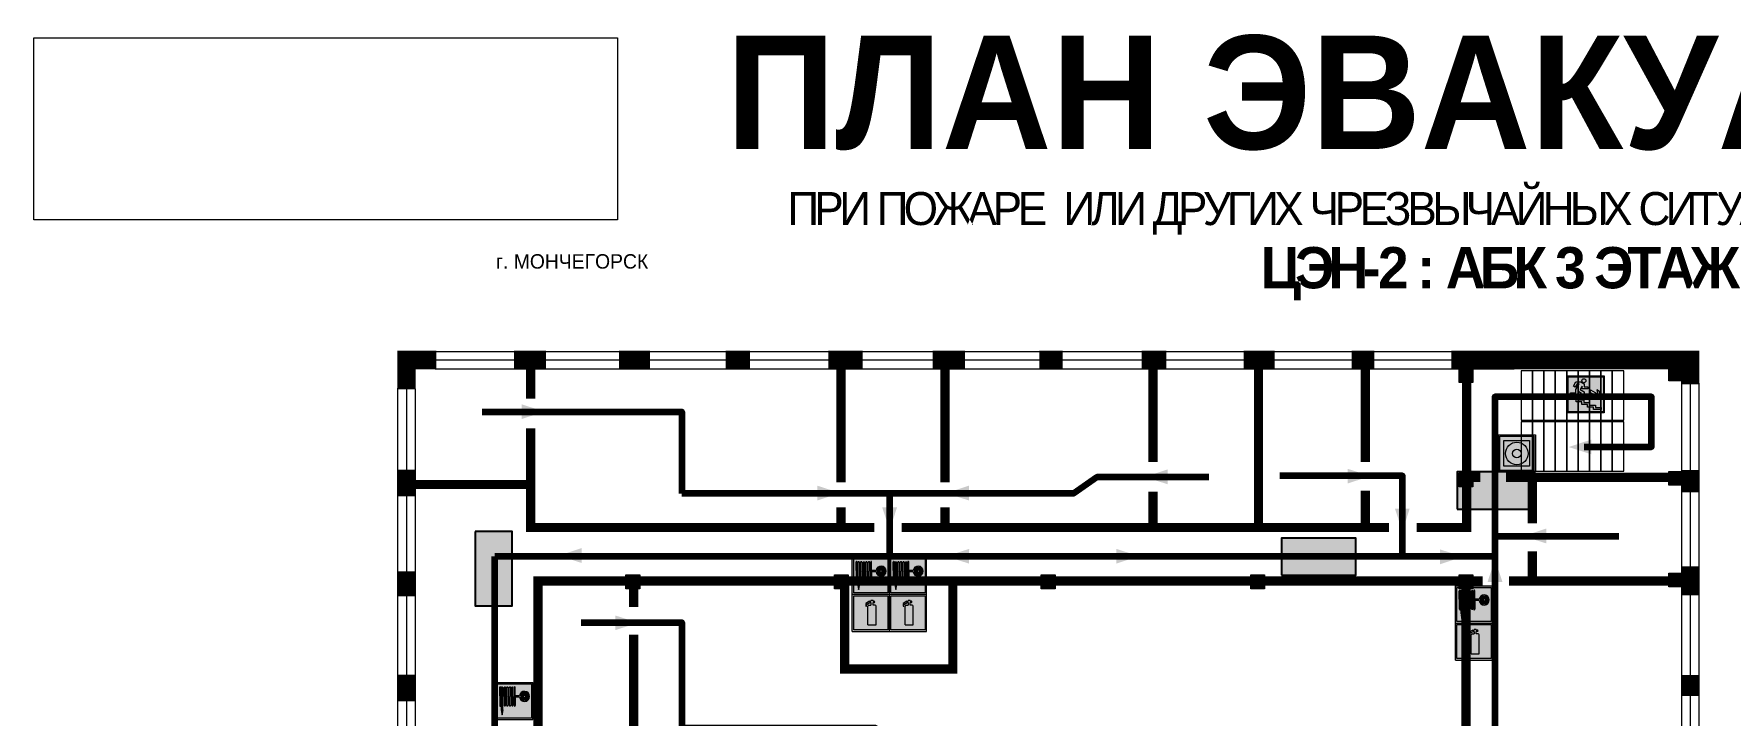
# Model space of a CAD drawing. Header units: millimetres. Extents: x 13810 to 67229, y 12374 to 21950.
# Drawn here: x 25446.3 to 25775, y 14793.2 to 14925.3 of the extents above; entities that cross this region are included whole.
import ezdxf

# ---------------------------------------------------------------- set-up
doc = ezdxf.new("R2010")
doc.units = ezdxf.units.MM
doc.layers.add('План_Штампы', color=7, linetype='Continuous')
doc.styles.add('обычный', font='arial.ttf')
picture_1 = doc.add_image_def('image1.jpg', size_in_pixel=(337, 105))

# ---------------------------------------------------------------- blocks, each defined once
blk = doc.blocks.new('A$C32E8229D')
at = {"true_color": 0xffffff}
blk.add_hatch(color=7, dxfattribs=at).paths.add_polyline_path([(0, 0), (0, -8), (16, -8), (16, 0)])
h = blk.add_hatch(color=126)
h.paths.add_polyline_path([(0.2, -0.2), (15.8, -0.2), (15.8, -7.8), (0.2, -7.8)])
h.paths.add_polyline_path([(13.49, -2.05), (12.08, -2.05), (11.37, -2.63, 0.162397), (11.29, -2.84), (11.29, -3.63), (10.35, -3.63), (10.35, -4.05), (11.68, -4.05), (11.68, -3.48), (12.26, -4.28), (11.29, -5.1), (11.29, -6.78), (11.85, -6.78), (11.85, -5.44), (12.8, -4.64), (12.8, -5.94), (14.46, -5.94), (14.46, -5.39), (13.45, -5.39), (13.45, -3.97), (12.46, -2.59), (13.15, -2.59), (13.69, -3.34), (14.18, -3)], flags=16)
h.paths.add_polyline_path([(10.74, -1.82, 1), (11.8, -1.82, 1)], flags=16)
h.paths.add_polyline_path([(9.39, -3.59), (5.99, -3.59), (6.56, -3.03), (5.91, -3.03), (5.1, -3.83), (5.91, -4.64), (6.56, -4.64), (5.99, -4.09), (9.39, -4.09)], flags=16)
h.paths.add_polyline_path([(4.29, -1.08), (1.72, -1.08), (1.72, -6.6), (4.29, -6.6)], flags=16)
at = {"color": 126}
blk.add_lwpolyline([(16, -8), (0, -8), (0, 0), (16, 0)], close=True, dxfattribs=at)
blk = doc.blocks.new('A$C7B4425F7')
at = {"true_color": 0xffffff}
blk.add_hatch(color=7, dxfattribs=at).paths.add_polyline_path([(0, 0), (-16, 0), (-16, -8), (0, -8)])
h = blk.add_hatch(color=126)
h.paths.add_polyline_path([(-0.2, -0.2), (-15.8, -0.2), (-15.8, -7.8), (-0.2, -7.8)])
h.paths.add_polyline_path([(-11.76, -2.03), (-11.76, -3.66), (-11.17, -3.66, -0.568275), (-11.17, -6.18), (-12.58, -6.18), (-12.58, -2.03)], flags=16)
h.paths.add_polyline_path([(-13.33, -4.12, -0.495768), (-13.59, -6.18), (-15.03, -6.18), (-15.03, -2.03), (-13.59, -2.03, -0.487973)], flags=16)
h.paths.add_polyline_path([(-10.25, -2.03), (-9.48, -2.03), (-9.48, -6.18), (-10.25, -6.18)], flags=16)
h.paths.add_polyline_path([(-13.84, -3.69), (-14.24, -3.69), (-14.24, -3.03), (-13.9, -3.03, -0.692621)], flags=0)
h.paths.add_polyline_path([(-9.15, -2.03), (-8.4, -2.03), (-8.04, -3.07), (-7.68, -2.03), (-6.93, -2.03), (-7.64, -4.1), (-6.93, -6.18), (-7.68, -6.18), (-8.04, -5.14), (-8.4, -6.18), (-9.15, -6.18), (-8.44, -4.1)], flags=16)
h.paths.add_polyline_path([(-11.76, -4.46), (-11.42, -4.46, -0.692621), (-11.36, -5.12), (-11.76, -5.12)], flags=0)
h.paths.add_polyline_path([(-13.9, -5.2), (-14.24, -5.2), (-14.24, -4.55), (-13.84, -4.55, -0.708038)], flags=0)
edge = h.paths.add_edge_path(flags=16)
edge.add_ellipse((-5.51, -4.08), major_axis=(0, 2.05), ratio=0.586184, start_angle=0, end_angle=360)
edge = h.paths.add_edge_path(flags=0)
edge.add_ellipse((-5.51, -4.08), major_axis=(0, 1.14), ratio=0.454828, start_angle=0, end_angle=360)
h.paths.add_polyline_path([(-4.13, -4.96, 0.377264), (-3.48, -4.52, 0.0555), (-3.16, -2.03), (-1.66, -2.03), (-1.66, -4.96), (-0.96, -4.96), (-0.96, -7.01), (-1.75, -7.01), (-1.75, -6.18), (-3.3, -6.18), (-3.3, -7.02), (-4.13, -7.02)], flags=16)
h.paths.add_polyline_path([(-2.73, -2.91), (-2.28, -2.91), (-2.28, -4.96), (-3.05, -4.96, 0.079136)], flags=0)
at = {"color": 126}
blk.add_lwpolyline([(-16, -8), (0, -8), (0, 0), (-16, 0)], close=True, dxfattribs=at)
blk = doc.blocks.new('A$C54414219')
at = {"true_color": 0xffffff}
h = blk.add_hatch(color=7, dxfattribs=at)
h.paths.add_polyline_path([(2.39, -9.45), (2.39, -18.3), (11.23, -18.3), (11.23, -9.45)], flags=0)
h.paths.add_polyline_path([(10.71, -13.87, -1), (2.92, -13.87, -1)], flags=0)
h.paths.add_polyline_path([(8.3, -13.87, -1), (5.33, -13.87, -1)], flags=0)
h.paths.add_polyline_path([(0.41, -7.47), (0.41, -20.27), (13.21, -20.27), (13.21, -7.47)])
h.paths.add_polyline_path([(0.92, -19.77), (12.71, -19.77), (12.71, -7.98), (0.92, -7.98)], flags=16)
h.paths.add_polyline_path([(11.23, -9.45), (11.23, -18.3), (2.39, -18.3), (2.39, -9.45)], flags=0)
at = {"lineweight": 5}
h = blk.add_hatch(color=242, dxfattribs=at)
h.paths.add_polyline_path([(12.71, -7.98), (0.92, -7.98), (0.92, -19.77), (12.71, -19.77)])
h.paths.add_polyline_path([(11.23, -18.3), (2.39, -18.3), (2.39, -9.45), (11.23, -9.45)], flags=16)
h.paths.add_polyline_path([(10.71, -13.87, -1), (2.92, -13.87, -1)], flags=0)
h.paths.add_polyline_path([(8.3, -13.87, -1), (5.33, -13.87, -1)], flags=0)
at = {"true_color": 0xffffff}
h = blk.add_hatch(color=7, dxfattribs=at)
h.paths.add_polyline_path([(2.39, -9.45), (2.39, -18.3), (11.23, -18.3), (11.23, -9.45)])
h.paths.add_polyline_path([(10.71, -13.87, -1), (2.92, -13.87, -1)], flags=16)
h.paths.add_polyline_path([(8.3, -13.87, -1), (5.33, -13.87, -1)], flags=0)
at = {"lineweight": 5}
h = blk.add_hatch(color=242, dxfattribs=at)
h.paths.add_polyline_path([(2.92, -13.87, 1), (10.71, -13.87, 1)])
h.paths.add_polyline_path([(8.3, -13.87, -1), (5.33, -13.87, -1)], flags=16)
at = {"color": 242, "lineweight": 5}
for p, q in [((0.41, -20.27), (0.41, -7.47)), ((0.41, -7.47), (13.21, -7.47)), ((0.41, -7.47), (13.21, -7.47)), ((13.21, -20.27), (13.21, -7.47)), ((0.41, -20.27), (13.21, -20.27))]:
    blk.add_line(p, q, dxfattribs=at)
for points in [[(0.92, -7.98), (12.71, -7.98), (12.71, -19.77), (0.92, -19.77)], [(2.39, -9.45), (11.23, -9.45), (11.23, -18.3), (2.39, -18.3)]]:
    blk.add_lwpolyline(points, close=True, dxfattribs=at)
for radius in [3.89, 1.49]:
    blk.add_circle((6.81, -13.87), radius, dxfattribs=at)
blk = doc.blocks.new('вниз')
at = {"lineweight": 0, "true_color": 0xffffff}
h = blk.add_hatch(color=7, dxfattribs=at)
h.dxf.hatch_style = 1
h.paths.add_polyline_path([(40994.51, -4472.22), (40986.51, -4472.22), (40986.51, -4480.22), (40994.51, -4480.22)])
h.paths.add_polyline_path([(40994.31, -4472.42), (40994.31, -4480.01), (40986.71, -4480.01), (40986.71, -4472.42)], flags=16)
h.paths.add_polyline_path([(40988.43, -4473.53), (40989.43, -4473.53), (40990.19, -4473.96), (40990.19, -4474.6), (40991, -4474.6), (40991, -4475.06), (40989.73, -4475.06), (40989.73, -4474.46), (40989.3, -4475.18), (40990.17, -4475.7), (40990.17, -4477.11), (40989.63, -4477.11), (40989.63, -4476.01), (40988.94, -4475.59), (40988.94, -4476.46), (40988.94, -4476.46), (40987.47, -4476.46), (40987.26, -4476.46), (40987.26, -4475.92), (40988.4, -4475.92), (40988.4, -4475.2), (40989.1, -4473.99), (40988.66, -4473.99), (40988.24, -4474.7), (40987.86, -4474.47), (40988.41, -4473.56)], flags=0)
h.paths.add_polyline_path([(40990.55, -4473.29, -1), (40989.69, -4473.29, -1)], flags=0)
h.paths.add_polyline_path([(40988.85, -4476.89), (40988.85, -4477.43), (40990.1, -4477.43), (40990.1, -4477.99), (40991.34, -4477.99), (40991.34, -4478.54), (40992.59, -4478.54), (40992.59, -4479.09), (40993.83, -4479.09), (40993.83, -4479.52), (40992.17, -4479.52), (40992.17, -4478.97), (40990.91, -4478.97), (40990.91, -4478.41), (40989.68, -4478.41), (40989.68, -4477.86), (40988.43, -4477.86), (40988.43, -4477.31), (40987.6, -4477.31), (40987.18, -4477.31), (40987.18, -4476.89)], flags=0)
h.paths.add_polyline_path([(40991.61, -4475.33), (40993.12, -4476.2), (40992.9, -4475.27), (40993.48, -4475.6), (40993.83, -4476.88), (40992.56, -4477.22), (40991.97, -4476.88), (40992.9, -4476.61), (40991.38, -4475.74), (40991.58, -4475.39)], flags=0)
h.paths.add_polyline_path([(40990.19, -4473.96), (40989.43, -4473.53), (40988.43, -4473.53), (40988.41, -4473.56), (40987.86, -4474.47), (40988.24, -4474.7), (40988.66, -4473.99), (40989.1, -4473.99), (40988.4, -4475.2), (40988.4, -4475.92), (40987.26, -4475.92), (40987.26, -4476.46), (40987.47, -4476.46), (40988.94, -4476.46), (40988.94, -4476.27), (40988.94, -4475.59), (40989.63, -4476.01), (40989.63, -4477.11), (40990.17, -4477.11), (40990.17, -4475.7), (40989.3, -4475.18), (40989.73, -4474.46), (40989.73, -4475.06), (40991, -4475.06), (40991, -4474.6), (40990.19, -4474.6)], flags=0)
h.paths.add_polyline_path([(40990.55, -4473.29, 1), (40989.69, -4473.29, 1)], flags=0)
h.paths.add_polyline_path([(40991.61, -4475.33), (40991.58, -4475.39), (40991.38, -4475.74), (40992.9, -4476.61), (40991.97, -4476.88), (40992.56, -4477.22), (40993.83, -4476.88), (40993.48, -4475.6), (40992.9, -4475.27), (40993.12, -4476.2)], flags=0)
h.paths.add_polyline_path([(40990.1, -4477.43), (40988.85, -4477.43), (40988.85, -4476.89), (40987.18, -4476.89), (40987.18, -4477.31), (40987.6, -4477.31), (40988.43, -4477.31), (40988.43, -4477.86), (40989.68, -4477.86), (40989.68, -4478.41), (40990.91, -4478.41), (40990.91, -4478.97), (40992.17, -4478.97), (40992.17, -4479.52), (40993.83, -4479.52), (40993.83, -4479.09), (40992.59, -4479.09), (40992.59, -4478.54), (40991.34, -4478.54), (40991.34, -4477.99), (40990.1, -4477.99)], flags=0)
at = {"lineweight": 0}
h = blk.add_hatch(color=126, dxfattribs=at)
h.dxf.hatch_style = 1
h.paths.add_polyline_path([(40994.31, -4472.42), (40986.71, -4472.42), (40986.71, -4480.01), (40994.31, -4480.01)])
h.paths.add_polyline_path([(40988.43, -4473.53), (40989.43, -4473.53), (40990.19, -4473.96), (40990.19, -4474.6), (40991, -4474.6), (40991, -4475.06), (40989.73, -4475.06), (40989.73, -4474.46), (40989.3, -4475.18), (40990.17, -4475.7), (40990.17, -4477.11), (40989.63, -4477.11), (40989.63, -4476.01), (40988.94, -4475.59), (40988.94, -4476.46), (40988.94, -4476.46), (40987.47, -4476.46), (40987.26, -4476.46), (40987.26, -4475.92), (40988.4, -4475.92), (40988.4, -4475.2), (40989.1, -4473.99), (40988.66, -4473.99), (40988.24, -4474.7), (40987.86, -4474.47), (40988.41, -4473.56)], flags=16)
h.paths.add_polyline_path([(40990.55, -4473.29, -1), (40989.69, -4473.29, -1)], flags=16)
h.paths.add_polyline_path([(40988.85, -4476.89), (40988.85, -4477.43), (40990.1, -4477.43), (40990.1, -4477.99), (40991.34, -4477.99), (40991.34, -4478.54), (40992.59, -4478.54), (40992.59, -4479.09), (40993.83, -4479.09), (40993.83, -4479.52), (40992.17, -4479.52), (40992.17, -4478.97), (40990.91, -4478.97), (40990.91, -4478.41), (40989.68, -4478.41), (40989.68, -4477.86), (40988.43, -4477.86), (40988.43, -4477.31), (40987.6, -4477.31), (40987.18, -4477.31), (40987.18, -4476.89)], flags=16)
h.paths.add_polyline_path([(40991.61, -4475.33), (40993.12, -4476.2), (40992.9, -4475.27), (40993.48, -4475.6), (40993.83, -4476.88), (40992.56, -4477.22), (40991.97, -4476.88), (40992.9, -4476.61), (40991.38, -4475.74), (40991.58, -4475.39)], flags=16)
at = {"lineweight": 0, "true_color": 0xffffff}
h = blk.add_hatch(color=7, dxfattribs=at)
h.dxf.hatch_style = 1
h.paths.add_polyline_path([(40989.73, -4474.46), (40989.73, -4475.06), (40991, -4475.06), (40991, -4474.6), (40990.19, -4474.6), (40990.19, -4473.96), (40989.43, -4473.53), (40988.43, -4473.53), (40988.41, -4473.56), (40987.86, -4474.47), (40988.24, -4474.7), (40988.66, -4473.99), (40989.1, -4473.99), (40988.4, -4475.2), (40988.4, -4475.92), (40987.26, -4475.92), (40987.26, -4476.46), (40987.47, -4476.46), (40988.94, -4476.46), (40988.94, -4475.59), (40989.63, -4476.01), (40989.63, -4477.11), (40990.17, -4477.11), (40990.17, -4475.7), (40989.3, -4475.18)])
h.paths.add_polyline_path([(40989.69, -4473.29, 1), (40990.55, -4473.29, 1)])
h.paths.add_polyline_path([(40991.61, -4475.33), (40991.58, -4475.39), (40991.38, -4475.74), (40992.9, -4476.61), (40991.97, -4476.88), (40992.56, -4477.22), (40993.83, -4476.88), (40993.48, -4475.6), (40992.9, -4475.27), (40993.12, -4476.2)])
h.paths.add_polyline_path([(40990.1, -4477.43), (40988.85, -4477.43), (40988.85, -4476.89), (40987.18, -4476.89), (40987.18, -4477.31), (40987.6, -4477.31), (40988.43, -4477.31), (40988.43, -4477.86), (40989.68, -4477.86), (40989.68, -4478.41), (40990.91, -4478.41), (40990.91, -4478.97), (40992.17, -4478.97), (40992.17, -4479.52), (40993.83, -4479.52), (40993.83, -4479.09), (40992.59, -4479.09), (40992.59, -4478.54), (40991.34, -4478.54), (40991.34, -4477.99), (40990.1, -4477.99)])
at = {"color": 126, "lineweight": 0}
for points in [[(40986.51, -4472.22), (40994.51, -4472.22), (40994.51, -4480.22), (40986.51, -4480.22)], [(40986.71, -4472.42), (40994.31, -4472.42), (40994.31, -4480.01), (40986.71, -4480.01)]]:
    blk.add_lwpolyline(points, close=True, dxfattribs=at)
for points in [[(40987.47, -4476.46), (40987.26, -4476.46), (40987.26, -4475.92), (40988.4, -4475.92), (40988.4, -4475.2), (40989.1, -4473.99), (40988.66, -4473.99), (40988.24, -4474.7), (40987.86, -4474.47), (40988.41, -4473.56), (40988.43, -4473.53), (40989.43, -4473.53), (40990.19, -4473.96), (40990.19, -4474.6), (40991, -4474.6), (40991, -4475.06), (40989.73, -4475.06), (40989.73, -4474.46), (40989.3, -4475.18), (40990.17, -4475.7), (40990.17, -4477.11), (40989.63, -4477.11), (40989.63, -4476.01), (40988.94, -4475.59), (40988.94, -4476.46)], [(40987.6, -4477.31), (40987.18, -4477.31), (40987.18, -4476.89), (40988.85, -4476.89), (40988.85, -4477.43), (40990.1, -4477.43), (40990.1, -4477.99), (40991.34, -4477.99), (40991.34, -4478.54), (40992.59, -4478.54), (40992.59, -4479.09), (40993.83, -4479.09), (40993.83, -4479.52), (40992.17, -4479.52), (40992.17, -4478.97), (40990.91, -4478.97), (40990.91, -4478.41), (40989.68, -4478.41), (40989.68, -4477.86), (40988.43, -4477.86), (40988.43, -4477.31), (40987.6, -4477.31)], [(40987.47, -4476.46), (40988.94, -4476.46), (40988.94, -4476.27)], [(40991.58, -4475.39), (40991.38, -4475.74), (40992.9, -4476.61), (40991.97, -4476.88), (40992.56, -4477.22), (40993.83, -4476.88), (40993.48, -4475.6), (40992.9, -4475.27), (40993.12, -4476.2), (40991.61, -4475.33), (40991.58, -4475.39)]]:
    blk.add_lwpolyline(points, dxfattribs=at)
blk.add_circle((40990.12, -4473.29), 0.432, dxfattribs=at)
blk = doc.blocks.new('A$C37112FD5')
at = {"true_color": 0xf5f5ff}
h = blk.add_hatch(color=7, dxfattribs=at)
h.dxf.hatch_style = 1
h.paths.add_polyline_path([(12.8, -7.4), (0, -7.4), (0, -20.2), (12.8, -20.2)])
h.paths.add_polyline_path([(12.29, -7.91), (12.29, -19.69), (0.51, -19.69), (0.51, -7.91)], flags=16)
h.paths.add_polyline_path([(4.98, -9.04, -0.42597), (5.17, -9.22), (5.17, -12.25), (5.17, -15.29, -0.432244), (4.98, -15.47), (4.83, -15.47, -0.42597), (4.64, -15.29), (4.64, -12.25), (4.64, -9.22, -0.432244), (4.83, -9.04)], flags=0)
h.paths.add_polyline_path([(4.28, -9.22), (4.28, -12.25), (4.28, -15.29, -0.432244), (4.09, -15.47), (3.94, -15.47, -0.42597), (3.75, -15.29), (3.75, -12.25), (3.75, -9.22, -0.432244), (3.94, -9.04), (4.09, -9.04, -0.42597)], flags=0)
h.paths.add_polyline_path([(5.72, -9.04), (5.87, -9.04, -0.42597), (6.06, -9.22), (6.06, -12.25), (6.06, -15.29, -0.432244), (5.87, -15.47), (5.72, -15.47, -0.42597), (5.53, -15.29), (5.53, -12.25), (5.53, -9.22, -0.432244)], flags=0)
h.paths.add_polyline_path([(6.42, -8.9), (6.5, -8.9, -0.42597), (6.69, -9.08), (6.69, -12.03), (8.21, -12.03, -15.824349), (8.21, -12.47), (6.69, -12.47), (6.69, -15.42, -0.432244), (6.5, -15.6), (6.42, -15.6)], flags=0)
h.paths.add_polyline_path([(3.39, -9.22), (3.39, -12.25), (3.39, -15.29, -0.432244), (3.2, -15.47), (3.05, -15.47, -0.42597), (2.85, -15.29), (2.85, -12.25), (2.85, -9.22, -0.432244), (3.05, -9.04), (3.2, -9.04, -0.42597)], flags=0)
h.paths.add_polyline_path([(2.5, -9.22), (2.5, -16.71), (1.96, -16.71), (1.96, -9.22, -0.432244), (2.15, -9.04), (2.31, -9.04, -0.42597)], flags=0)
h.paths.add_polyline_path([(1.61, -8.9), (1.61, -15.6), (1.57, -15.6, -0.42597), (1.37, -15.42), (1.37, -12.03), (1.37, -9.09, -0.432244), (1.57, -8.9)], flags=0)
h.paths.add_polyline_path([(9.76, -10.81), (9.76, -12.03), (8.49, -12.03, -0.336371)], flags=0)
h.paths.add_polyline_path([(8.49, -12.47), (9.76, -12.47), (9.76, -13.7, -0.336371)], flags=0)
h.paths.add_polyline_path([(10.11, -10.81, -0.336371), (11.38, -12.03), (10.11, -12.03)], flags=0)
h.paths.add_polyline_path([(10.11, -12.47), (11.38, -12.47, -0.336371), (10.11, -13.7)], flags=0)
h.paths.add_polyline_path([(2.5, -16.84), (2.5, -17.05), (1.97, -17.05), (1.97, -16.84)], flags=0)
h.paths.add_polyline_path([(2.5, -17.24, -0.033778), (2.24, -18.6, -0.033778), (1.97, -17.24)], flags=0)
h = blk.add_hatch(color=242)
h.dxf.hatch_style = 1
h.paths.add_polyline_path([(12.29, -7.91), (0.51, -7.91), (0.51, -19.69), (12.29, -19.69)])
h.paths.add_polyline_path([(6.42, -15.6), (6.42, -8.9), (6.5, -8.9, -0.42597), (6.69, -9.08), (6.69, -12.03), (8.21, -12.03, -15.824349), (8.21, -12.47), (6.69, -12.47), (6.69, -15.42, -0.432244), (6.5, -15.6)], flags=16)
h.paths.add_polyline_path([(5.87, -15.47), (5.72, -15.47, -0.42597), (5.53, -15.29), (5.53, -12.25), (5.53, -9.22, -0.432244), (5.72, -9.04), (5.87, -9.04, -0.42597), (6.06, -9.22), (6.06, -12.25), (6.06, -15.29, -0.432244)], flags=16)
h.paths.add_polyline_path([(4.98, -15.47), (4.83, -15.47, -0.42597), (4.64, -15.29), (4.64, -12.25), (4.64, -9.22, -0.432244), (4.83, -9.04), (4.98, -9.04, -0.42597), (5.17, -9.22), (5.17, -12.25), (5.17, -15.29, -0.432244)], flags=16)
h.paths.add_polyline_path([(4.09, -15.47), (3.94, -15.47, -0.42597), (3.75, -15.29), (3.75, -12.25), (3.75, -9.22, -0.432244), (3.94, -9.04), (4.09, -9.04, -0.42597), (4.28, -9.22), (4.28, -12.25), (4.28, -15.29, -0.432244)], flags=16)
h.paths.add_polyline_path([(3.2, -15.47), (3.05, -15.47, -0.42597), (2.85, -15.29), (2.85, -12.25), (2.85, -9.22, -0.432244), (3.05, -9.04), (3.2, -9.04, -0.42597), (3.39, -9.22), (3.39, -12.25), (3.39, -15.29, -0.432244)], flags=16)
h.paths.add_polyline_path([(2.5, -17.05), (1.97, -17.05), (1.97, -16.84), (2.5, -16.84)], flags=16)
h.paths.add_polyline_path([(2.5, -17.24, -0.033778), (2.24, -18.6, -0.033778), (1.97, -17.24)], flags=16)
h.paths.add_polyline_path([(2.5, -16.71), (1.96, -16.71), (1.96, -9.22, -0.432244), (2.15, -9.04), (2.31, -9.04, -0.42597), (2.5, -9.22)], flags=16)
h.paths.add_polyline_path([(1.61, -15.6), (1.57, -15.6, -0.42597), (1.37, -15.42), (1.37, -12.03), (1.37, -9.09, -0.432244), (1.57, -8.9), (1.61, -8.9)], flags=16)
h.paths.add_polyline_path([(8.49, -12.47), (9.76, -12.47), (9.76, -13.7, -0.336371)], flags=0)
h.paths.add_polyline_path([(10.11, -13.7), (10.11, -12.47), (11.38, -12.47, -0.336371)], flags=0)
h.paths.add_polyline_path([(8.49, -12.03, -0.336371), (9.76, -10.81), (9.76, -12.03)], flags=0)
h.paths.add_polyline_path([(10.11, -12.03), (10.11, -10.81, -0.336371), (11.38, -12.03)], flags=0)
h = blk.add_hatch(color=7, dxfattribs=at)
h.dxf.hatch_style = 1
h.paths.add_polyline_path([(1.61, -8.9), (1.57, -8.9, 0.432244), (1.37, -9.09), (1.37, -12.03), (1.37, -15.42, 0.42597), (1.57, -15.6), (1.61, -15.6)])
h.paths.add_polyline_path([(2.5, -9.22, 0.42597), (2.31, -9.04), (2.15, -9.04, 0.432244), (1.96, -9.22), (1.96, -16.71), (2.5, -16.71)])
h.paths.add_polyline_path([(2.5, -16.84), (1.97, -16.84), (1.97, -17.05), (2.5, -17.05)])
h.paths.add_polyline_path([(2.5, -17.24), (1.97, -17.24, 0.033778), (2.24, -18.6, 0.033778)])
h.paths.add_polyline_path([(3.39, -12.25), (3.39, -9.22, 0.42597), (3.2, -9.04), (3.05, -9.04, 0.432244), (2.85, -9.22), (2.85, -12.25), (2.85, -15.29, 0.42597), (3.05, -15.47), (3.2, -15.47, 0.432244), (3.39, -15.29)])
h.paths.add_polyline_path([(4.28, -12.25), (4.28, -9.22, 0.42597), (4.09, -9.04), (3.94, -9.04, 0.432244), (3.75, -9.22), (3.75, -12.25), (3.75, -15.29, 0.42597), (3.94, -15.47), (4.09, -15.47, 0.432244), (4.28, -15.29)])
h.paths.add_polyline_path([(5.17, -12.25), (5.17, -9.22, 0.42597), (4.98, -9.04), (4.83, -9.04, 0.432244), (4.64, -9.22), (4.64, -12.25), (4.64, -15.29, 0.42597), (4.83, -15.47), (4.98, -15.47, 0.432244), (5.17, -15.29)])
h.paths.add_polyline_path([(6.06, -12.25), (6.06, -9.22, 0.42597), (5.87, -9.04), (5.72, -9.04, 0.432244), (5.53, -9.22), (5.53, -12.25), (5.53, -15.29, 0.42597), (5.72, -15.47), (5.87, -15.47, 0.432244), (6.06, -15.29)])
h.paths.add_polyline_path([(6.69, -12.47), (8.21, -12.47, 15.824349), (8.21, -12.03), (6.69, -12.03), (6.69, -9.08, 0.42597), (6.5, -8.9), (6.42, -8.9), (6.42, -15.6), (6.5, -15.6, 0.432244), (6.69, -15.42)])
h.paths.add_polyline_path([(8.49, -12.47), (9.76, -12.47), (9.76, -13.7, -0.336371)], flags=16)
h.paths.add_polyline_path([(8.49, -12.03, -0.336371), (9.76, -10.81), (9.76, -12.03)], flags=16)
h.paths.add_polyline_path([(10.11, -12.47), (11.38, -12.47, -0.336371), (10.11, -13.7)], flags=16)
h.paths.add_polyline_path([(10.11, -12.03), (10.11, -10.81, -0.336371), (11.38, -12.03)], flags=16)
h = blk.add_hatch(color=242)
h.dxf.hatch_style = 1
h.paths.add_polyline_path([(9.76, -10.81, 0.336371), (8.49, -12.03), (9.76, -12.03)])
h.paths.add_polyline_path([(10.11, -10.81), (10.11, -12.03), (11.38, -12.03, 0.336371)])
h.paths.add_polyline_path([(11.38, -12.47), (10.11, -12.47), (10.11, -13.7, 0.336371)])
h.paths.add_polyline_path([(9.76, -12.47), (8.49, -12.47, 0.336371), (9.76, -13.7)])
at = {"color": 242, "lineweight": 5}
for p, q in [((0, -20.2), (0, -7.4)), ((0, -7.4), (12.8, -7.4)), ((1.37, -12.03), (1.37, -9.08)), ((1.57, -8.9), (1.61, -8.9)), ((1.61, -8.9), (1.61, -15.6)), ((1.96, -16.71), (1.96, -9.22)), ((2.15, -9.04), (2.31, -9.04)), ((2.5, -16.71), (2.5, -9.22)), ((2.85, -12.25), (2.85, -9.22)), ((3.05, -9.04), (3.2, -9.04)), ((3.39, -12.25), (3.39, -9.22)), ((3.75, -12.25), (3.75, -9.22)), ((3.94, -9.04), (4.09, -9.04)), ((4.28, -12.25), (4.28, -9.22)), ((4.64, -12.25), (4.64, -9.22)), ((4.83, -9.04), (4.98, -9.04)), ((5.17, -12.25), (5.17, -9.22)), ((5.53, -12.25), (5.53, -9.22)), ((5.72, -9.04), (5.87, -9.04)), ((6.06, -12.25), (6.06, -9.22)), ((6.42, -8.9), (6.42, -15.6)), ((6.5, -8.9), (6.42, -8.9)), ((6.69, -12.03), (6.69, -9.08)), ((9.76, -10.81), (9.76, -12.03)), ((10.11, -10.81), (10.11, -12.03)), ((12.8, -20.2), (12.8, -7.4)), ((1.37, -12.03), (1.37, -15.42)), ((1.57, -15.6), (1.61, -15.6)), ((1.96, -16.71), (2.5, -16.71)), ((1.97, -16.84), (2.5, -16.84)), ((1.97, -17.05), (1.97, -16.84)), ((2.5, -17.05), (1.97, -17.05)), ((1.97, -17.24), (2.5, -17.24)), ((2.5, -16.84), (2.5, -17.05)), ((2.85, -12.25), (2.85, -15.29)), ((3.05, -15.47), (3.2, -15.47)), ((3.39, -12.25), (3.39, -15.29)), ((3.75, -12.25), (3.75, -15.29)), ((3.94, -15.47), (4.09, -15.47)), ((4.28, -12.25), (4.28, -15.29)), ((4.64, -12.25), (4.64, -15.29)), ((4.83, -15.47), (4.98, -15.47)), ((5.17, -12.25), (5.17, -15.29)), ((5.53, -12.25), (5.53, -15.29)), ((5.72, -15.47), (5.87, -15.47)), ((6.06, -12.25), (6.06, -15.29)), ((6.42, -15.6), (6.5, -15.6)), ((8.21, -12.03), (6.69, -12.03)), ((8.21, -12.47), (6.69, -12.47)), ((6.69, -12.47), (6.69, -15.42)), ((9.76, -12.03), (8.49, -12.03)), ((9.76, -12.47), (8.49, -12.47)), ((9.76, -12.47), (9.76, -13.7)), ((11.38, -12.03), (10.11, -12.03)), ((11.38, -12.47), (10.11, -12.47)), ((10.11, -12.47), (10.11, -13.7)), ((0, -20.2), (12.8, -20.2))]:
    blk.add_line(p, q, dxfattribs=at)
blk.add_lwpolyline([(0.51, -7.91), (12.29, -7.91), (12.29, -19.69), (0.51, -19.69)], close=True, dxfattribs=at)
for centre, radius, start, end in [((1.56, -9.09), 0.182, 87.10267, 180.60715), ((2.15, -9.22), 0.182, 87.10267, 180.60715), ((2.32, -9.22), 0.182, 359.39285, 92.89733), ((3.04, -9.22), 0.182, 87.10267, 180.60715), ((3.21, -9.22), 0.182, 359.39285, 92.89733), ((3.93, -9.22), 0.182, 87.10267, 180.60715), ((4.1, -9.22), 0.182, 359.39285, 92.89733), ((4.82, -9.22), 0.182, 87.10267, 180.60715), ((4.99, -9.22), 0.182, 359.39285, 92.89733), ((5.71, -9.22), 0.182, 87.10267, 180.60715), ((5.88, -9.22), 0.182, 359.39285, 92.89733), ((6.51, -9.09), 0.182, 359.39285, 92.89733), ((9.93, -12.25), 1.74, 187.23185, 172.76815), ((9.93, -12.25), 1.46, 96.99266, 171.35851), ((9.93, -12.25), 1.46, 8.64149, 83.00734), ((1.56, -15.42), 0.182, 179.39285, 272.89733), ((12.17, -15.98), 10.27, 187.04098, 194.7793), ((-7.7, -15.98), 10.27, 345.2207, 352.95902), ((3.04, -15.29), 0.182, 179.39285, 272.89733), ((3.21, -15.29), 0.182, 267.10267, 0.60715), ((3.93, -15.29), 0.182, 179.39285, 272.89733), ((4.1, -15.29), 0.182, 267.10267, 0.60715), ((4.82, -15.29), 0.182, 179.39285, 272.89733), ((4.99, -15.29), 0.182, 267.10267, 0.60715), ((5.71, -15.29), 0.182, 179.39285, 272.89733), ((5.88, -15.29), 0.182, 267.10267, 0.60715), ((6.51, -15.42), 0.182, 267.10267, 0.60715), ((9.93, -12.25), 1.46, 188.64149, 263.00734), ((9.93, -12.25), 1.46, 276.99266, 351.35851)]:
    blk.add_arc(centre, radius, start, end, dxfattribs=at)
blk = doc.blocks.new('A$C3AD82952')
at = {"true_color": 0xf5f5ff}
h = blk.add_hatch(color=7, dxfattribs=at)
h.dxf.hatch_style = 1
h.paths.add_polyline_path([(8.21, 8.73, 0.414214), (7.89, 9.05), (7.22, 9.05), (7.22, 9.92), (7.59, 9.92, 1), (7.57, 10.36), (7.22, 10.36), (7.22, 10.6), (6.43, 10.6), (6.43, 10.36), (6.01, 10.36), (4.74, 9.59), (4.74, 8.69), (4.98, 8.73), (4.98, 9.26), (6.12, 9.91), (6.43, 9.91), (6.43, 9.05), (5.76, 9.05, 0.414214), (5.44, 8.73), (5.44, 2.2), (8.21, 2.2)], flags=0)
h.paths.add_polyline_path([(12.8, 12.8), (0, 12.8), (0, 0), (12.8, 0)])
h.paths.add_polyline_path([(0.51, 12.29), (12.29, 12.29), (12.29, 0.51), (0.51, 0.51)], flags=16)
h.paths.add_polyline_path([(4.74, 9.59), (6.01, 10.36), (6.43, 10.36), (6.43, 10.6), (7.22, 10.6), (7.22, 10.36), (7.59, 10.36, -0.94586), (7.59, 9.92), (7.22, 9.92), (7.22, 9.05), (7.89, 9.05, -0.414214), (8.21, 8.73), (8.21, 2.2), (5.44, 2.2), (5.44, 8.73, -0.414214), (5.76, 9.05), (6.43, 9.05), (6.43, 9.91), (6.12, 9.91), (4.98, 9.26), (4.98, 8.73), (4.74, 8.69)], flags=0)
h = blk.add_hatch(color=242)
h.dxf.hatch_style = 1
h.paths.add_polyline_path([(12.29, 12.29), (0.51, 12.29), (0.51, 0.51), (12.29, 0.51)])
h.paths.add_polyline_path([(4.74, 8.69), (4.74, 9.59), (6.01, 10.36), (6.43, 10.36), (6.43, 10.6), (7.22, 10.6), (7.22, 10.36), (7.59, 10.36, -0.94586), (7.59, 9.92), (7.22, 9.92), (7.22, 9.05), (7.89, 9.05, -0.414214), (8.21, 8.73), (8.21, 2.2), (5.44, 2.2), (5.44, 8.73, -0.414214), (5.76, 9.05), (6.43, 9.05), (6.43, 9.91), (6.12, 9.91), (4.98, 9.26), (4.98, 8.73)], flags=16)
h = blk.add_hatch(color=7, dxfattribs=at)
h.dxf.hatch_style = 1
h.paths.add_polyline_path([(8.21, 8.73, 0.414214), (7.89, 9.05), (7.22, 9.05), (7.22, 9.92), (7.59, 9.92, 1), (7.57, 10.36), (7.22, 10.36), (7.22, 10.6), (6.43, 10.6), (6.43, 10.36), (6.01, 10.36), (4.74, 9.59), (4.74, 8.69), (4.98, 8.73), (4.98, 9.26), (6.12, 9.91), (6.43, 9.91), (6.43, 9.05), (5.76, 9.05, 0.414214), (5.44, 8.73), (5.44, 2.2), (8.21, 2.2)])
at = {"color": 242, "lineweight": 5}
for p, q in [((0, 0), (0, 12.8)), ((0, 12.8), (12.8, 12.8)), ((12.8, 0), (12.8, 12.8)), ((6.01, 10.36), (4.74, 9.59)), ((4.74, 9.59), (4.74, 8.69)), ((4.74, 8.69), (4.98, 8.73)), ((4.98, 9.26), (6.12, 9.91)), ((4.98, 8.73), (4.98, 9.26)), ((5.44, 2.2), (5.44, 8.73)), ((5.76, 9.05), (6.43, 9.05)), ((6.01, 10.36), (6.43, 10.36)), ((6.12, 9.91), (6.43, 9.91)), ((7.22, 10.6), (6.43, 10.6)), ((6.43, 10.6), (6.43, 10.36)), ((6.43, 9.91), (6.43, 9.05)), ((7.22, 10.36), (7.22, 10.6)), ((7.59, 10.36), (7.22, 10.36)), ((7.22, 9.05), (7.22, 9.92)), ((7.59, 9.92), (7.22, 9.92)), ((7.89, 9.05), (7.22, 9.05)), ((8.21, 2.2), (8.21, 8.73)), ((0, 0), (12.8, 0)), ((5.44, 2.2), (8.21, 2.2))]:
    blk.add_line(p, q, dxfattribs=at)
blk.add_lwpolyline([(0.51, 12.29), (12.29, 12.29), (12.29, 0.51), (0.51, 0.51)], close=True, dxfattribs=at)
for centre, radius, start, end in [((5.76, 8.73), 0.32, 90, 180), ((7.58, 10.14), 0.223, 273.18746, 86.81254), ((7.89, 8.73), 0.32, 0, 90)]:
    blk.add_arc(centre, radius, start, end, dxfattribs=at)

msp = doc.modelspace()

# ---------------------------------------------------------------- hatches: boundary and pattern name
at = {"lineweight": 0}
h = msp.add_hatch(color=256, dxfattribs=at)
h.dxf.hatch_style = 1
h.paths.add_polyline_path([(25725.18, 14857.69), (25725.18, 14860.36), (25722.52, 14860.36), (25722.52, 14857.69)])
h = msp.add_hatch(color=256, dxfattribs=at)
h.dxf.hatch_style = 1
h.paths.add_polyline_path([(25765.85, 14858.04), (25765.85, 14860.71), (25763.18, 14860.71), (25763.18, 14858.04)])
h = msp.add_hatch(color=256, dxfattribs=at)
h.dxf.hatch_style = 1
h.paths.add_polyline_path([(25725.18, 14837.46), (25725.18, 14840.13), (25722.52, 14840.13), (25722.52, 14837.46)])
h = msp.add_hatch(color=256, dxfattribs=at)
h.dxf.hatch_style = 1
h.paths.add_polyline_path([(25765.85, 14837.8), (25765.85, 14840.47), (25763.18, 14840.47), (25763.18, 14837.8)])
h = msp.add_hatch(color=256, dxfattribs=at)
h.dxf.hatch_style = 1
h.paths.add_polyline_path([(25563.71, 14817.73), (25563.71, 14820.4), (25561.04, 14820.4), (25561.04, 14817.73)])
h = msp.add_hatch(color=256, dxfattribs=at)
h.dxf.hatch_style = 1
h.paths.add_polyline_path([(25604.1, 14817.73), (25604.1, 14820.4), (25601.43, 14820.4), (25601.43, 14817.73)])
h = msp.add_hatch(color=256, dxfattribs=at)
h.dxf.hatch_style = 1
h.paths.add_polyline_path([(25644.21, 14817.73), (25644.21, 14820.4), (25641.54, 14820.4), (25641.54, 14817.73)])
h = msp.add_hatch(color=256, dxfattribs=at)
h.dxf.hatch_style = 1
h.paths.add_polyline_path([(25684.81, 14817.73), (25684.81, 14820.4), (25682.14, 14820.4), (25682.14, 14817.73)])
h = msp.add_hatch(color=256, dxfattribs=at)
h.dxf.hatch_style = 1
h.paths.add_polyline_path([(25725.18, 14817.73), (25725.18, 14820.4), (25722.52, 14820.4), (25722.52, 14817.73)])
h = msp.add_hatch(color=256, dxfattribs=at)
h.dxf.hatch_style = 1
h.paths.add_polyline_path([(25765.85, 14818.08), (25765.85, 14820.75), (25763.18, 14820.75), (25763.18, 14818.08)])

# ---------------------------------------------------------------- linework, layer by layer
for points, const_width in [([(25518.52, 14856.37), (25518.52, 14862.08), (25524.31, 14862.08)], 3.6), ([(25539.34, 14862.08), (25545.53, 14862.08)], 3.6), ([(25559.67, 14862.08), (25565.73, 14862.08)], 3.6), ([(25580.38, 14862.08), (25585.11, 14862.08)], 3.6), ([(25600.28, 14862.08), (25606.95, 14862.08)], 3.6), ([(25620.5, 14862.08), (25626.77, 14862.08)], 3.6), ([(25641.13, 14862.08), (25645.7, 14862.08)], 3.6), ([(25661.02, 14862.08), (25665.76, 14862.08)], 3.6), ([(25680.78, 14862.08), (25686.77, 14862.08)], 3.6), ([(25701.66, 14862.08), (25706.11, 14862.08)], 3.6), ([(25721.01, 14862.08), (25767.28, 14862.08), (25767.28, 14857.37)], 3.6), ([(25518.52, 14835.62), (25518.52, 14840.84)], 3.6), ([(25767.28, 14840.75), (25767.28, 14836.41)], 3.6), ([(25723.97, 14839.34), (25726.62, 14839.34)], 1.8), ([(25731.57, 14839.34), (25767.33, 14839.34)], 1.8), ([(25736.69, 14839.34), (25736.69, 14830.41)], 1.8), ([(25518.52, 14816.24), (25518.52, 14821.08)], 3.6), ([(25767.28, 14822.09), (25767.28, 14816.47)], 3.6), ([(25518.52, 14795.87), (25518.52, 14801.08)], 3.6), ([(25767.28, 14801), (25767.28, 14796.91)], 3.6)]:
    msp.add_lwpolyline(points, dxfattribs=dict(at, const_width=const_width))
for points in [[(25524.21, 14863.74), (25733.36, 14863.74)], [(25524.31, 14862.08), (25733.46, 14862.08)], [(25524.05, 14860.36), (25733.2, 14860.36)], [(25765.59, 14857.64), (25765.59, 14573.25)], [(25768.98, 14857.6), (25768.98, 14573.21)], [(25516.79, 14856.6), (25516.79, 14574.22)], [(25518.52, 14856.37), (25518.52, 14573.98)], [(25520.21, 14856.46), (25520.21, 14574.07)], [(25767.28, 14857.37), (25767.28, 14572.98)]]:
    msp.add_lwpolyline(points, dxfattribs=at)
at = {"lineweight": 100, "const_width": 1.8, "elevation": 1.8}
for points in [[(25542.6, 14854.56), (25542.6, 14862.33)], [(25602.73, 14862.08), (25602.73, 14838.37)], [(25622.87, 14862.08), (25622.87, 14838.37)], [(25663.21, 14862.08), (25663.21, 14842.29)], [(25683.63, 14829.6), (25683.63, 14861.79)], [(25704.35, 14862.08), (25704.35, 14842.3)], [(25714.25, 14829.6), (25723.95, 14829.6), (25723.95, 14860.98)], [(25518.52, 14837.94), (25542.6, 14837.94), (25542.6, 14848.8)], [(25542.6, 14837.94), (25542.6, 14829.6), (25609.21, 14829.6)], [(25602.73, 14829.6), (25602.73, 14833.52)], [(25622.87, 14829.6), (25622.87, 14833.52)], [(25663.21, 14829.6), (25663.21, 14836.57)], [(25704.35, 14829.6), (25704.35, 14836.73)], [(25614.51, 14829.6), (25708.89, 14829.6)], [(25736.69, 14824.96), (25736.69, 14819.24), (25732.18, 14819.24)], [(25614.23, 14819.24), (25544.01, 14819.24), (25544.01, 14778.32), (25562.53, 14778.32)], [(25562.53, 14819.24), (25562.53, 14814.16)], [(25603.45, 14819.24), (25603.45, 14802.14), (25624.39, 14802.14), (25624.39, 14819.24)], [(25727.1, 14819.24), (25612.39, 14819.24)], [(25723.84, 14819.24), (25723.84, 14779.49)], [(25736.69, 14819.24), (25767.09, 14819.24)], [(25562.53, 14781.54), (25562.53, 14808.84)]]:
    msp.add_lwpolyline(points, dxfattribs=at)
at = {"lineweight": 0}
for points in [[(25725.18, 14860.36), (25725.18, 14857.69), (25722.52, 14857.69), (25722.52, 14860.36)], [(25734.53, 14859.98), (25734.53, 14850.41), (25736.74, 14850.41), (25736.74, 14859.98)], [(25736.74, 14859.98), (25736.74, 14850.41), (25738.95, 14850.41), (25738.95, 14859.98)], [(25738.95, 14859.98), (25738.95, 14850.41), (25741.15, 14850.41), (25741.15, 14859.98)], [(25741.15, 14859.98), (25741.15, 14850.41), (25743.36, 14850.41), (25743.36, 14859.98)], [(25743.36, 14859.98), (25743.36, 14850.41), (25745.57, 14850.41), (25745.57, 14859.98)], [(25745.57, 14859.98), (25745.57, 14850.41), (25747.77, 14850.41), (25747.77, 14859.98)], [(25747.77, 14859.98), (25747.77, 14850.41), (25749.98, 14850.41), (25749.98, 14859.98)], [(25749.98, 14859.98), (25749.98, 14850.41), (25752.19, 14850.41), (25752.19, 14859.98)], [(25752.19, 14859.98), (25752.19, 14850.41), (25754.4, 14850.41), (25754.4, 14859.98)], [(25765.85, 14860.71), (25765.85, 14858.04), (25763.18, 14858.04), (25763.18, 14860.71)], [(25734.53, 14850.1), (25734.53, 14840.53), (25736.74, 14840.53), (25736.74, 14850.1)], [(25736.74, 14850.1), (25736.74, 14840.53), (25738.95, 14840.53), (25738.95, 14850.1)], [(25738.95, 14850.1), (25738.95, 14840.53), (25741.15, 14840.53), (25741.15, 14850.1)], [(25741.15, 14850.1), (25741.15, 14840.53), (25743.36, 14840.53), (25743.36, 14850.1)], [(25743.36, 14850.1), (25743.36, 14840.53), (25745.57, 14840.53), (25745.57, 14850.1)], [(25745.57, 14850.1), (25745.57, 14840.53), (25747.77, 14840.53), (25747.77, 14850.1)], [(25747.77, 14850.1), (25747.77, 14840.53), (25749.98, 14840.53), (25749.98, 14850.1)], [(25749.98, 14850.1), (25749.98, 14840.53), (25752.19, 14840.53), (25752.19, 14850.1)], [(25752.19, 14850.1), (25752.19, 14840.53), (25754.4, 14840.53), (25754.4, 14850.1)], [(25725.18, 14840.13), (25725.18, 14837.46), (25722.52, 14837.46), (25722.52, 14840.13)], [(25765.85, 14840.47), (25765.85, 14837.8), (25763.18, 14837.8), (25763.18, 14840.47)], [(25563.71, 14820.4), (25563.71, 14817.73), (25561.04, 14817.73), (25561.04, 14820.4)], [(25604.1, 14820.4), (25604.1, 14817.73), (25601.43, 14817.73), (25601.43, 14820.4)], [(25644.21, 14820.4), (25644.21, 14817.73), (25641.54, 14817.73), (25641.54, 14820.4)], [(25684.81, 14820.4), (25684.81, 14817.73), (25682.14, 14817.73), (25682.14, 14820.4)], [(25725.18, 14820.4), (25725.18, 14817.73), (25722.52, 14817.73), (25722.52, 14820.4)], [(25765.85, 14820.75), (25765.85, 14818.08), (25763.18, 14818.08), (25763.18, 14820.75)]]:
    msp.add_lwpolyline(points, close=True, dxfattribs=at)
at = {"color": 126, "lineweight": 100, "true_color": 0x008754}
for points in [[(25746.77, 14845.26), (25759.78, 14845.26), (25759.78, 14854.91), (25729.44, 14854.91), (25729.44, 14823.97)], [(25533.18, 14852.01), (25571.85, 14852.01), (25571.85, 14836.21)], [(25673.99, 14839.37), (25652.27, 14839.37), (25647.79, 14836.21), (25571.85, 14836.21)], [(25711.51, 14823.97), (25711.51, 14839.59), (25687.76, 14839.59)], [(25612.16, 14823.97), (25612.16, 14836.21)], [(25729.44, 14827.91), (25753.45, 14827.91)], [(25542.25, 14753.25), (25542.25, 14741.99), (25526.38, 14741.99), (25526.38, 14772.88), (25535.66, 14772.88), (25535.66, 14823.97)], [(25729.44, 14823.97), (25535.66, 14823.97)], [(25729.44, 14823.97), (25729.44, 14629.44), (25708.32, 14629.44), (25708.35, 14584.32)], [(25552.34, 14811.15), (25571.85, 14811.15), (25571.85, 14790.78), (25609.36, 14790.78), (25609.36, 14746.75), (25567.66, 14746.75)]]:
    msp.add_lwpolyline(points, dxfattribs=at)
at = {"layer": 'План_Штампы', "color": 126, "true_color": 0x008754}
for points in [[(25540.82, 14850.62), (25540.83, 14853.49), (25545.23, 14852.07)], [(25748.16, 14846.66), (25748.15, 14843.79), (25743.75, 14845.2)], [(25598.13, 14834.84), (25598.13, 14837.71), (25602.54, 14836.29)], [(25627.51, 14837.71), (25627.51, 14834.84), (25623.1, 14836.26)], [(25666.03, 14840.86), (25666.02, 14837.99), (25661.61, 14839.4)], [(25700.88, 14838.12), (25700.88, 14840.99), (25705.29, 14839.57)], [(25610.71, 14833.51), (25613.58, 14833.5), (25612.16, 14829.1)], [(25710.06, 14833.27), (25712.93, 14833.27), (25711.52, 14828.86)], [(25739.39, 14829.39), (25739.39, 14826.52), (25734.98, 14827.93)], [(25552.44, 14825.61), (25552.44, 14822.73), (25548.03, 14824.15)], [(25627.56, 14825.46), (25627.55, 14822.59), (25623.15, 14824.01)], [(25656.05, 14822.59), (25656.06, 14825.46), (25660.46, 14824.04)], [(25718.82, 14822.48), (25718.82, 14825.35), (25723.23, 14823.93)], [(25730.91, 14819.05), (25728.03, 14819.05), (25729.45, 14823.46)], [(25558.96, 14809.68), (25558.96, 14812.55), (25563.37, 14811.13)]]:
    msp.add_solid(points, dxfattribs=at)

# ---------------------------------------------------------------- block references
at = {"color": 126, "true_color": 0x008754, "xscale": 0.9, "yscale": 0.9, "zscale": 0.9}
msp.add_blockref('вниз', (-11144.42, 18884.02), dxfattribs=at)
at = {"xscale": 0.5625, "yscale": 0.5625, "zscale": 0.5625, "rotation": 270}
msp.add_blockref('A$C54414219', (25741.49, 14847.8), dxfattribs=at)
for name, p, xscale, yscale, zscale in [('A$C37112FD5', (25604.89, 14828.02), 0.5624985604081303, 0.5624985604081303, 0.5624985604081303), ('A$C37112FD5', (25612.09, 14828.02), 0.5624985604081303, 0.5624985604081303, 0.5624985604081303), ('A$C37112FD5', (25721.78, 14822.44), 0.5624985604081303, 0.5624985604081303, 0.5624985604081303), ('A$C3AD82952', (25604.89, 14809.46), 0.5625, 0.5625, 0.5625), ('A$C3AD82952', (25612.09, 14809.46), 0.5625, 0.5625, 0.5625), ('A$C3AD82952', (25721.78, 14803.88), 0.5625, 0.5625, 0.5625), ('A$C37112FD5', (25535.81, 14803.73), 0.5624985604081303, 0.5624985604081303, 0.5624985604081303)]:
    msp.add_blockref(name, p, dxfattribs=dict(xscale=xscale, yscale=yscale, zscale=zscale))
at = {"layer": 'План_Штампы', "xscale": 0.9, "yscale": 0.9, "zscale": 0.9}
msp.add_blockref('A$C7B4425F7', (25736.52, 14840.37), dxfattribs=at)
at = {"layer": 'План_Штампы', "color": 126, "true_color": 0x008754, "xscale": -0.9, "yscale": 0.9, "zscale": 0.9, "rotation": 270}
msp.add_blockref('A$C32E8229D', (25539.02, 14814.42), dxfattribs=at)
at = {"layer": 'План_Штампы', "color": 126, "true_color": 0x008754, "xscale": -0.9, "yscale": 0.9, "zscale": 0.9}
msp.add_blockref('A$C32E8229D', (25702.47, 14827.53), dxfattribs=at)

# ---------------------------------------------------------------- texts
at = {"lineweight": 0, "style": 'обычный'}
for s, insert, char_height, width, attachment_point in [('{\\fProxima Nova Rg|b1|i0|c204|p2;ПЛАН ЭВАКУАЦИИ}', (25580.48, 14924.98), 22, 493.8901, 1), ('\\pi-8.4,l8.4,t8.4;{\\fProxima Nova Rg|b0|i0|c204|p2;г. МОНЧЕГОРСК\\H1.1997x; }', (25550.61, 14881.18), 2.8, 126.6484, 5)]:
    msp.add_mtext(s, dxfattribs=dict(at, insert=insert, char_height=char_height, width=width, attachment_point=attachment_point))
at = {"color": 0, "lineweight": 0, "insert": (25729.78, 14894.82), "char_height": 8, "width": 449.2158, "attachment_point": 5, "style": 'обычный'}
msp.add_mtext('{\\fArial Black|b1|i0|c204|p34;\\H2x;\\T0.85;  \\fArial Narrow|b0|i0|c204|p34;\\H0.8x;\\W0.9;\\P\\fProxima Nova Rg|b0|i0|c204|p2;\\H0.5x;\\W1;\\C256;ПРИ ПОЖАРЕ  ИЛИ ДРУГИХ ЧРЕЗВЫЧАЙНЫХ СИТУАЦИЯХ  ИЗ ПОМЕЩЕНИЙ \\fProxima Nova Rg|b1|i0|c204|p2;\\H1.25x;\\PЦЭН-2 : АБК 3 ЭТАЖ}', dxfattribs=at)

# ---------------------------------------------------------------- pictures from other files: only their frames are drawn
at = {"color": 7, "lineweight": 0, "true_color": 0xf5f5ff}
image = msp.add_image(picture_1, insert=(25446.32, 14889.28), size_in_units=(113.11, 35.24), dxfattribs=at)
image.dxf.flags = 7

doc.saveas('drawing.dxf')
